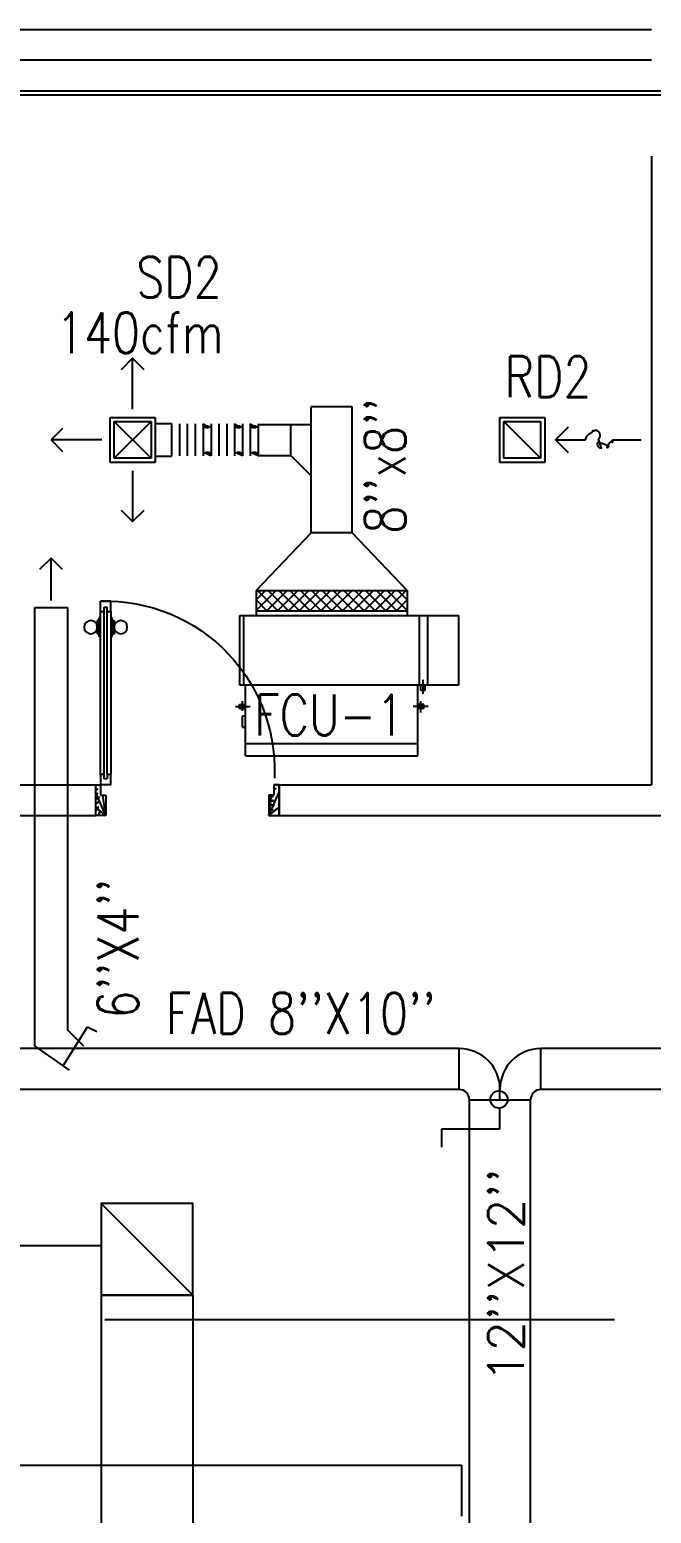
# Model space of a CAD drawing. Extents: x 417866200 to 417866302, y 43498034 to 43498122.
# Drawn here: x 417866232.22 to 417866235.26, y 43498061.09 to 43498068.36 of the extents above; entities that cross this region are included whole.
import ezdxf

# ---------------------------------------------------------------- set-up
doc = ezdxf.new("R2010")
doc.units = 0
doc.header["$MEASUREMENT"] = 0
doc.linetypes.add('CENTERX2', pattern=[4, 2.5, -0.5, 0.5, -0.5])
doc.linetypes.add('HIDDEN', pattern=[0.375, 0.25, -0.125])
doc.layers.get('0').update_dxf_attribs({"linetype": 'CONTINUOUS'})
for name, color, linetype in [('AXES', 11, 'CENTERX2'), ('DOOR', 9, 'CONTINUOUS'), ('DUCT', 6, 'CONTINUOUS'), ('EJ', 9, 'CONTINUOUS'), ('EXDUCT', 10, 'CONTINUOUS'), ('FCU', 6, 'CONTINUOUS'), ('M-AC-FLEX', 7, 'CONTINUOUS'), ('M-EGU.', 2, 'CONTINUOUS'), ('M-TEXT', 2, 'CONTINUOUS'), ('WALL', 9, 'CONTINUOUS')]:
    doc.layers.add(name, color=color, linetype=linetype)
doc.styles.add('ROMANS', font='ROMANS.shx', dxfattribs={"width": 0.6})

# ---------------------------------------------------------------- blocks, each defined once
blk = doc.blocks.new('DOOR90')
at = {"layer": 'DOOR', "color": 7, "linetype": 'ByBlock'}
for p, q in [((-150, 0), (0, 0)), ((-150, 0), (-150, -25)), ((0, -50), (-113.7, 0)), ((0, -50), (-40.1, 0)), ((0, -50), (0, 0)), ((-1000, -25), (-1050, -25)), ((-1050, -75), (-1050, -25)), ((-1050, -25), (-1050, -75)), ((-1000, -42), (-1020, -42)), ((-1020, -42), (-1020, -58)), ((-1000, -58), (-1020, -58)), ((-1000, -25), (-1000, -42)), ((-1000, -58), (-1000, -75)), ((-877.6, -17.8), (-967.6, -17.8)), ((-967.6, -25), (-967.6, -17.8)), ((-955, -8.8), (-890.2, -8.8)), ((-955, -17.8), (-955, -8.8)), ((-955, -17.8), (-890.2, -17.8)), ((-890.2, -17.8), (-890.2, -8.8)), ((-877.6, -25), (-877.6, -17.8)), ((-200, -25), (-150, -25)), ((-200, -42), (-200, -25)), ((-180, -42), (-200, -42)), ((-200, -58), (-180, -58)), ((-200, -75), (-200, -58)), ((-180, -58), (-180, -42)), ((-150, -25), (-100, -25)), ((-150, -75), (-150, -25)), ((-100, -25), (-100, -50)), ((0, -50), (-100, -36.6)), ((-100, -50), (0, -50)), ((-1000, -75), (-1050, -75)), ((-967.6, -75), (-967.6, -82.2)), ((-877.6, -82.2), (-967.6, -82.2)), ((-955, -82.2), (-890.2, -82.2)), ((-955, -82.2), (-955, -91.2)), ((-955, -91.2), (-890.2, -91.2)), ((-890.2, -82.2), (-890.2, -91.2)), ((-877.6, -75), (-877.6, -82.2)), ((-150, -75), (-200, -75)), ((0, -850), (-113.7, -900)), ((-100, -875), (-100, -850)), ((0, -850), (-100, -863.4)), ((-100, -850), (0, -850)), ((0, -850), (-40.1, -900)), ((0, -850), (0, -900)), ((-150, -875), (-100, -875)), ((-150, -900), (-150, -875)), ((-150, -900), (0, -900)), ((0, -900), (-150, -900))]:
    blk.add_line(p, q, dxfattribs=at)
at = {"layer": 'DOOR', "linetype": 'ByBlock'}
for p, q in [((-200, -25), (-1000, -25)), ((-200, -42), (-1000, -42)), ((-200, -58), (-1000, -58)), ((-1000, -75), (-200, -75))]:
    blk.add_line(p, q, dxfattribs=at)
at = {"layer": 'DOOR', "color": 7, "linetype": 'ByBlock'}
for centre in [(-922.6, 23.5), (-922.6, -123.5)]:
    blk.add_circle(centre, 32.4, dxfattribs=at)
for centre, radius, start, end in [((0, -50), 154.4, 161.10529, 166.28577), ((0, -50), 94.4, 148.01819, 180), ((0, -50), 134.4, 158.15985, 169.28002), ((0, -50), 114.4, 154.08384, 167.37743), ((0, -50), 74.4, 137.77643, 180), ((0, -50), 54.4, 113.20738, 180), ((0, -50), 34.4, 90, 180), ((0, -50), 14.4, 90, 180), ((0, -850), 94.4, 180, 211.98181), ((0, -850), 74.4, 180, 222.22357), ((0, -850), 54.4, 180, 246.79262), ((0, -850), 34.4, 180, 270), ((0, -850), 14.4, 180, 270), ((0, -850), 154.4, 193.71423, 198.89471), ((0, -850), 134.4, 190.71998, 201.84015)]:
    blk.add_arc(centre, radius, start, end, dxfattribs=at)
at = {"layer": 'DOOR', "linetype": 'HIDDEN', "ltscale": 0.5}
blk.add_arc((-222.2, -50), 828.2, 178.27012, 275.00304, dxfattribs=at)
blk = doc.blocks.new('*X23')
at = {"color": 0}
for p, q in [((16890.5, -2466.6), (16943.5, -2413.6)), ((16890.5, -2519.6), (16990.5, -2419.6)), ((16990.5, -2565.5), (16890.5, -2465.5)), ((16990.5, -2512.5), (16891.6, -2413.6)), ((16990.5, -2459.4), (16944.6, -2413.6)), ((16890.5, -2572.6), (16990.5, -2472.6)), ((16990.5, -2618.5), (16890.5, -2518.5)), ((16890.5, -2625.7), (16990.5, -2525.7)), ((16990.5, -2671.6), (16890.5, -2571.6)), ((16890.5, -2678.7), (16990.5, -2578.7)), ((16990.5, -2724.6), (16890.5, -2624.6)), ((16890.5, -2731.7), (16990.5, -2631.7)), ((16990.5, -2777.6), (16890.5, -2677.6)), ((16890.5, -2784.8), (16990.5, -2684.8)), ((16990.5, -2830.7), (16890.5, -2730.7)), ((16890.5, -2837.8), (16990.5, -2737.8)), ((16990.5, -2883.7), (16890.5, -2783.7)), ((16890.5, -2890.8), (16990.5, -2790.8)), ((16990.5, -2936.7), (16890.5, -2836.7)), ((16890.5, -2943.9), (16990.5, -2843.9)), ((16990.5, -2989.8), (16890.5, -2889.8)), ((16890.5, -2996.9), (16990.5, -2896.9)), ((16990.5, -3042.8), (16890.5, -2942.8)), ((16890.5, -3049.9), (16990.5, -2949.9)), ((16990.5, -3095.8), (16890.5, -2995.8)), ((16890.5, -3103), (16990.5, -3003)), ((16990.5, -3148.9), (16890.5, -3048.9)), ((16943.5, -3154.9), (16890.5, -3101.9)), ((16891.5, -3154.9), (16990.5, -3056)), ((16944.6, -3154.9), (16990.5, -3109))]:
    blk.add_line(p, q, dxfattribs=at)
blk = doc.blocks.new('WHE06')
at = {"color": 3}
for p, q in [((689, 621.5), (346.1, 621.5)), ((346.1, 621.5), (346.1, 469.1)), ((689, 469.1), (689, 621.5)), ((212.3, 437.2), (269.1, 437.2)), ((232.1, 452.2), (232.1, 422.2)), ((232.1, 452.2), (252.1, 452.2)), ((242.1, 472.2), (242.1, 399.5)), ((252.1, 452.2), (252.1, 422.2)), ((305, 447.6), (373.3, 447.6)), ((321.1, 457.6), (321.1, 437.6)), ((321.1, 457.6), (346.1, 457.6)), ((321.1, 437.6), (346.1, 437.6)), ((60.3, -422.2), (60.3, 422.2)), ((346.1, 430.4), (689, 430.4)), ((811.2, 370.7), (689, 370.7)), ((711.2, -370.7), (711.2, 370.7)), ((811.2, -370.7), (811.2, 370.7)), ((141.6, -437.2), (141.6, -422.2)), ((196.6, -437.2), (196.6, -422.2)), ((232.1, -452.2), (232.1, -422.2)), ((242.1, -472.2), (242.1, -399.5)), ((252.1, -452.2), (252.1, -422.2)), ((346.1, -430.4), (689, -430.4)), ((811.2, -370.7), (689, -370.7)), ((141.6, -437.2), (196.6, -437.2)), ((221.4, -437.2), (269.1, -437.2)), ((232.1, -452.2), (252.1, -452.2))]:
    blk.add_line(p, q, dxfattribs=at)
at = {"color": 6}
for p, q in [((346.1, 469.1), (346.1, -450.8)), ((689, 469.1), (346.1, 469.1)), ((689, -450.8), (689, 469.1)), ((0, -422.2), (0, 422.2)), ((0, 422.2), (346.1, 422.2)), ((0, -422.2), (346.1, -422.2)), ((346.1, -450.8), (689, -450.8))]:
    blk.add_line(p, q, dxfattribs=at)
at = {"color": 11}
blk.add_blockref('*X23', (-16179.3, 2784.3), dxfattribs=at)

msp = doc.modelspace()

# ---------------------------------------------------------------- linework, layer by layer
at = {"layer": 'AXES'}
for p, q in [((417866200.934, 43498068.057), (417866268.624, 43498068.057)), ((417866200.934, 43498068.037), (417866268.624, 43498068.037)), ((417866200.584, 43498062.037), (417866268.624, 43498062.037))]:
    msp.add_line(p, q, dxfattribs=at)
at = {"layer": 'DUCT'}
for p, q in [((417866233.597, 43498065.8912), (417866233.597, 43498066.5092)), ((417866233.797, 43498066.5092), (417866233.597, 43498066.5092)), ((417866233.797, 43498065.8912), (417866233.797, 43498066.5092)), ((417866233.597, 43498066.4203), (417866233.3367, 43498066.4203)), ((417866233.497, 43498066.2703), (417866233.497, 43498066.4203)), ((417866233.3367, 43498066.2703), (417866233.497, 43498066.2703)), ((417866233.597, 43498066.1703), (417866233.497, 43498066.2703)), ((417866233.597, 43498065.8912), (417866233.3264, 43498065.6097)), ((417866233.797, 43498065.8912), (417866233.597, 43498065.8912)), ((417866233.797, 43498065.8912), (417866234.0677, 43498065.6097)), ((417866232.2413, 43498065.5258), (417866232.4013, 43498065.5258)), ((417866232.2413, 43498063.3766), (417866232.2413, 43498065.5258)), ((417866232.4013, 43498065.5258), (417866232.4013, 43498063.4566)), ((417866232.3798, 43498063.2796), (417866232.5, 43498063.4711)), ((417866232.4813, 43498063.3766), (417866232.4013, 43498063.4566)), ((417866232.5, 43498063.4711), (417866232.5, 43498063.4711)), ((417866232.5, 43498063.4711), (417866232.5451, 43498063.4481)), ((417866232.2413, 43498063.3766), (417866232.4092, 43498063.259))]:
    msp.add_line(p, q, dxfattribs=at)
at = {"layer": 'DUCT', "linetype": 'ByBlock'}
for p, q in [((417866234.322, 43498063.3644), (417866229.6756, 43498063.3644)), ((417866234.322, 43498063.1644), (417866234.322, 43498063.3644)), ((417866250.5498, 43498063.3644), (417866234.722, 43498063.3644)), ((417866234.722, 43498063.1644), (417866234.722, 43498063.3644)), ((417866234.322, 43498063.1644), (417866229.6756, 43498063.1644)), ((417866234.522, 43498063.1144), (417866234.522, 43498063.1644)), ((417866250.5498, 43498063.1644), (417866234.722, 43498063.1644)), ((417866234.372, 43498063.1144), (417866234.672, 43498063.1144)), ((417866234.372, 43498055.9488), (417866234.372, 43498063.1144)), ((417866234.672, 43498060.3914), (417866234.672, 43498063.1144)), ((417866234.5202, 43498063.0731), (417866234.5202, 43498062.9693)), ((417866234.2345, 43498062.9693), (417866234.2345, 43498062.8817)), ((417866234.5202, 43498062.9693), (417866234.2345, 43498062.9693)), ((417866227.1, 43498061.3236), (417866234.3338, 43498061.3236)), ((417866234.3338, 43498061.3236), (417866234.3338, 43498061.0736))]:
    msp.add_line(p, q, dxfattribs=at)
msp.add_circle((417866234.5169, 43498063.1153), 0.0422, dxfattribs=at)
for centre, radius, start, end in [((417866234.322, 43498063.1644), 0.2, 0, 90), ((417866234.722, 43498063.1644), 0.2, 90, 180), ((417866234.322, 43498063.1144), 0.05, 0, 90), ((417866234.722, 43498063.1144), 0.05, 90, 180)]:
    msp.add_arc(centre, radius, start, end, dxfattribs=at)
at = {"layer": 'EJ'}
for p, q in [((417866232.039, 43498068.057), (417866235.314, 43498068.057)), ((417866232.039, 43498068.037), (417866235.314, 43498068.037))]:
    msp.add_line(p, q, dxfattribs=at)
at = {"layer": 'EXDUCT', "linetype": 'ByBlock'}
for p, q in [((417866233.0169, 43498062.1565), (417866232.5669, 43498062.6065)), ((417866233.0169, 43498062.6065), (417866232.5669, 43498062.6065)), ((417866233.0169, 43498062.1565), (417866232.5669, 43498062.1565)), ((417866232.5669, 43498062.1565), (417866232.5669, 43498059.3756)), ((417866233.0169, 43498062.1565), (417866233.0169, 43498059.3756))]:
    msp.add_line(p, q, dxfattribs=at)
msp.add_lwpolyline([(417866232.5669, 43498062.1565), (417866233.0169, 43498062.1565), (417866233.0169, 43498062.6065), (417866232.5669, 43498062.6065)], close=True, dxfattribs=at)
at = {"layer": 'M-AC-FLEX', "color": 11}
for p, q in [((417866232.9501, 43498066.4257), (417866232.9501, 43498066.2682)), ((417866232.9891, 43498066.4257), (417866232.9891, 43498066.2682)), ((417866233.0281, 43498066.4257), (417866233.0281, 43498066.2682)), ((417866233.0665, 43498066.4257), (417866233.0665, 43498066.2682)), ((417866233.0665, 43498066.4257), (417866233.0665, 43498066.2682)), ((417866233.1055, 43498066.4257), (417866233.1055, 43498066.2682)), ((417866233.1055, 43498066.4257), (417866233.1055, 43498066.2682)), ((417866233.1438, 43498066.4257), (417866233.1438, 43498066.2682)), ((417866233.1438, 43498066.4257), (417866233.1438, 43498066.2682)), ((417866233.1828, 43498066.4257), (417866233.1828, 43498066.2682)), ((417866233.1828, 43498066.4257), (417866233.1828, 43498066.2682)), ((417866233.2211, 43498066.4257), (417866233.2211, 43498066.2682)), ((417866233.2211, 43498066.4257), (417866233.2211, 43498066.2682)), ((417866233.2601, 43498066.4257), (417866233.2601, 43498066.2682)), ((417866233.2601, 43498066.4257), (417866233.2601, 43498066.2682)), ((417866233.2977, 43498066.4257), (417866233.2977, 43498066.2682)), ((417866233.2977, 43498066.4257), (417866233.2977, 43498066.2682)), ((417866233.3367, 43498066.4257), (417866233.3367, 43498066.2682)), ((417866233.3367, 43498066.4203), (417866233.3367, 43498066.2703))]:
    msp.add_line(p, q, dxfattribs=at)
at = {"layer": 'M-AC-FLEX'}
for points in [[(417866232.9111, 43498066.4257, 1), (417866232.9501, 43498066.4257, -1), (417866232.9891, 43498066.4257, 1), (417866233.0281, 43498066.4257, -1.018005), (417866233.0665, 43498066.4257)], [(417866233.1828, 43498066.4257, -1), (417866233.1438, 43498066.4257, 1.018005), (417866233.1055, 43498066.4257)], [(417866233.1438, 43498066.4257, 1), (417866233.1828, 43498066.4257, -1.018005), (417866233.2211, 43498066.4257)], [(417866233.2594, 43498066.4257, -1.017916), (417866233.2977, 43498066.4257)], [(417866233.2984, 43498066.4257, 1.017916), (417866233.2601, 43498066.4257)], [(417866232.9501, 43498066.4257, -1), (417866232.9111, 43498066.4257, 0.016067), (417866232.9111, 43498066.427, 0.016067)], [(417866232.9111, 43498066.2682, -1), (417866232.9501, 43498066.2682, 1), (417866232.9891, 43498066.2682, -1), (417866233.0281, 43498066.2682, 1.018005), (417866233.0665, 43498066.2682)], [(417866233.1828, 43498066.2682, 1), (417866233.1438, 43498066.2682, -1.018005), (417866233.1055, 43498066.2682)], [(417866233.1438, 43498066.2682, -1), (417866233.1828, 43498066.2682, 1.018005), (417866233.2211, 43498066.2682)], [(417866233.2594, 43498066.2675, 1.000002), (417866233.2977, 43498066.2682)], [(417866233.2984, 43498066.2675, -1.000002), (417866233.2601, 43498066.2682)]]:
    msp.add_lwpolyline(points, format="xyb", dxfattribs=at)
for centre, start, end in [((417866233.086, 43498066.4257), 180, 331.56864), ((417866233.086, 43498066.4257), 208.43136, 0), ((417866233.2406, 43498066.4257), 180, 331.56864), ((417866233.2406, 43498066.4257), 208.43136, 0), ((417866233.3172, 43498066.4257), 180, 331.56864), ((417866233.3172, 43498066.4257), 208.43136, 0), ((417866233.086, 43498066.2682), 28.43137, 180.01777), ((417866233.086, 43498066.2682), 28.43137, 180.01777), ((417866233.086, 43498066.2682), 359.98223, 151.56863), ((417866233.086, 43498066.2682), 359.98223, 151.56863), ((417866233.2406, 43498066.2682), 28.43137, 180.01777), ((417866233.2406, 43498066.2682), 28.43137, 180.01777), ((417866233.2406, 43498066.2682), 359.98223, 151.56863), ((417866233.2406, 43498066.2682), 359.98223, 151.56863), ((417866233.3172, 43498066.2682), 28.43137, 180.01777), ((417866233.3172, 43498066.2682), 28.43137, 180.01777), ((417866233.3172, 43498066.2682), 359.98223, 151.56863), ((417866233.3172, 43498066.2682), 359.98223, 151.56863)]:
    msp.add_arc(centre, 0.0195, start, end, dxfattribs=at)
at = {"layer": 'M-EGU.'}
for p, q in [((417866232.7211, 43498066.747), (417866232.6646, 43498066.6904)), ((417866232.7777, 43498066.6904), (417866232.7211, 43498066.747)), ((417866232.7211, 43498066.498), (417866232.7211, 43498066.747)), ((417866232.6111, 43498066.237), (417866232.6111, 43498066.457)), ((417866232.6111, 43498066.457), (417866232.8311, 43498066.457)), ((417866232.8311, 43498066.457), (417866232.8311, 43498066.237)), ((417866234.5411, 43498066.257), (417866234.5411, 43498066.437)), ((417866234.5411, 43498066.437), (417866234.7211, 43498066.437)), ((417866234.7211, 43498066.437), (417866234.7211, 43498066.257)), ((417866232.3777, 43498066.4035), (417866232.3211, 43498066.347)), ((417866232.8311, 43498066.427), (417866232.9111, 43498066.427)), ((417866232.9111, 43498066.427), (417866232.9111, 43498066.267)), ((417866234.7935, 43498066.348), (417866234.8571, 43498066.4116)), ((417866232.5701, 43498066.347), (417866232.3211, 43498066.347)), ((417866232.3211, 43498066.347), (417866232.3777, 43498066.2904)), ((417866234.8571, 43498066.2844), (417866234.7935, 43498066.348)), ((417866234.7935, 43498066.348), (417866234.9405, 43498066.348)), ((417866235.0757, 43498066.348), (417866235.214, 43498066.348)), ((417866232.8311, 43498066.237), (417866232.6111, 43498066.237)), ((417866232.8311, 43498066.267), (417866232.9111, 43498066.267)), ((417866234.7211, 43498066.257), (417866234.5411, 43498066.257)), ((417866232.7211, 43498066.1959), (417866232.7211, 43498065.947)), ((417866232.6646, 43498066.0035), (417866232.7211, 43498065.947)), ((417866232.7211, 43498065.947), (417866232.7777, 43498066.0035)), ((417866232.3212, 43498065.7679), (417866232.2647, 43498065.7114)), ((417866232.3212, 43498065.5605), (417866232.3212, 43498065.7679)), ((417866232.3778, 43498065.7114), (417866232.3212, 43498065.7679))]:
    msp.add_line(p, q, dxfattribs=at)
at = {"layer": 'M-EGU.', "linetype": 'HIDDEN'}
for p, q in [((417866232.6311, 43498066.257), (417866232.6311, 43498066.437)), ((417866232.6311, 43498066.437), (417866232.8111, 43498066.257)), ((417866232.8111, 43498066.437), (417866232.6311, 43498066.257)), ((417866232.6311, 43498066.437), (417866232.8111, 43498066.437)), ((417866232.8111, 43498066.437), (417866232.8111, 43498066.257)), ((417866234.5211, 43498066.237), (417866234.5211, 43498066.457)), ((417866234.5211, 43498066.457), (417866234.7411, 43498066.457)), ((417866234.5411, 43498066.437), (417866234.7211, 43498066.257)), ((417866234.7411, 43498066.457), (417866234.7411, 43498066.237)), ((417866232.8111, 43498066.257), (417866232.6311, 43498066.257)), ((417866234.7411, 43498066.237), (417866234.5211, 43498066.237))]:
    msp.add_line(p, q, dxfattribs=at)
at = {"layer": 'M-EGU.'}
msp.add_lwpolyline([(417866235.0757, 43498066.348, -0.187862), (417866235.0553, 43498066.3148, -0.202645), (417866235.02, 43498066.3059, -0.616915), (417866235.0055, 43498066.351, 0.668708), (417866234.9882, 43498066.3935, 0.194285), (417866234.9559, 43498066.3807, 0.186051), (417866234.9405, 43498066.348)], format="xyb", dxfattribs=at)
at = {"layer": 'M-TEXT', "color": 3}
msp.add_line((417866232.5669, 43498062.3989), (417866229.8224, 43498062.3989), dxfattribs=at)
at = {"layer": 'WALL'}
for p, q in [((417866235.264, 43498068.357), (417866228.664, 43498068.357)), ((417866235.264, 43498068.207), (417866228.664, 43498068.207)), ((417866235.264, 43498067.737), (417866235.264, 43498064.657)), ((417866232.039, 43498064.657), (417866232.539, 43498064.657)), ((417866233.439, 43498064.657), (417866235.264, 43498064.657)), ((417866232.039, 43498064.507), (417866232.539, 43498064.507)), ((417866233.439, 43498064.507), (417866235.714, 43498064.507))]:
    msp.add_line(p, q, dxfattribs=at)

# ---------------------------------------------------------------- block references
at = {"layer": 'DOOR', "color": 0, "linetype": 'ByBlock', "xscale": -0.001000002026557922, "yscale": 0.001000002026557922, "zscale": 0.001, "rotation": 90}
msp.add_blockref('DOOR90', (417866232.539, 43498064.507), dxfattribs=at)
at = {"layer": 'FCU', "linetype": 'ByBlock', "xscale": -0.001000002026557922, "yscale": 0.001000002026557922, "zscale": 0.001, "rotation": 270}
msp.add_blockref('WHE06', (417866233.697, 43498064.7985), dxfattribs=at)

# ---------------------------------------------------------------- texts
at = {"layer": 'M-TEXT', "style": 'ROMANS', "width": 0.8}
for s, p in [('SD2', (417866232.739, 43498067.0441)), ('140cfm', (417866232.3457, 43498066.7719)), ('RD2', (417866234.5452, 43498066.5572)), ('FCU-1', (417866233.318, 43498064.8989)), ("FAD 8''X10''", (417866232.8845, 43498063.4375))]:
    msp.add_text(s, height=0.2, dxfattribs=at).set_placement(p)
for s, p in [("8''x8''", (417866234.0593, 43498065.8877)), ("6''X4''", (417866232.7494, 43498063.5118))]:
    msp.add_text(s, height=0.2, rotation=90, dxfattribs=at).set_placement(p)
at = {"layer": 'M-TEXT', "style": 'ROMANS'}
msp.add_text("12''X12''", height=0.175, rotation=90, dxfattribs=at).set_placement((417866234.6383, 43498061.73))

doc.saveas('drawing.dxf')
